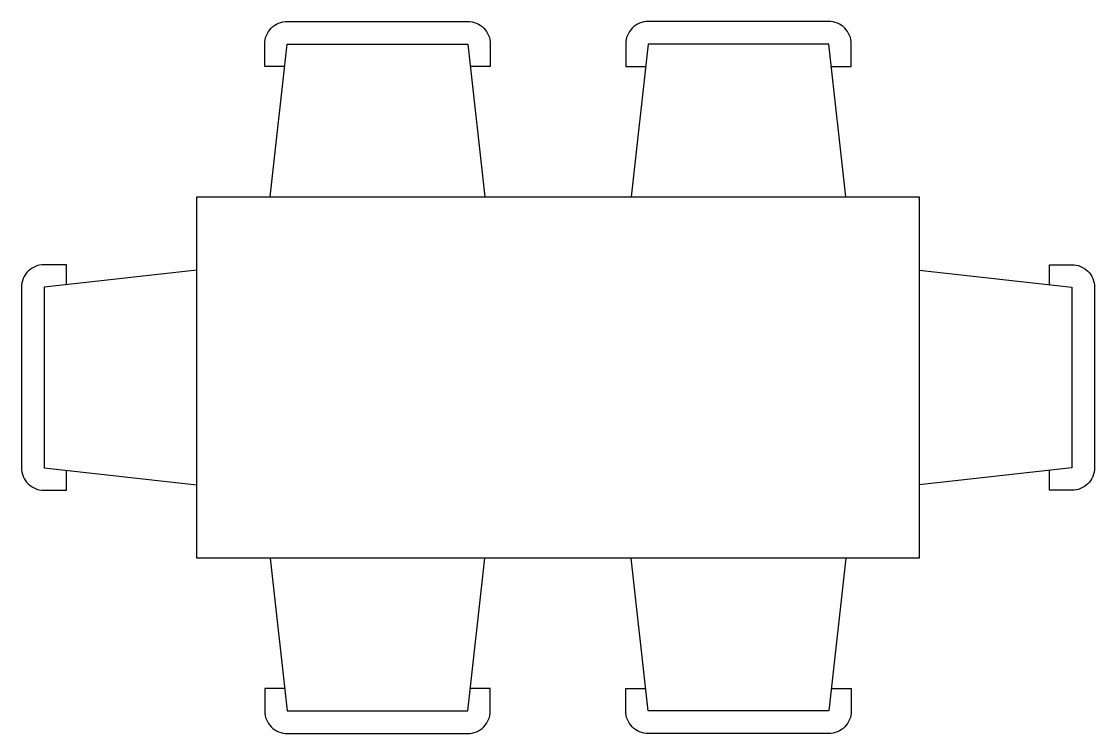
# Model space of a CAD drawing. Extents: x 102.91 to 105.29, y -51.19 to -49.61.
import ezdxf

# ---------------------------------------------------------------- set-up
doc = ezdxf.new("R2010")
doc.units = 0
doc.header["$LTSCALE"] = 0.75
doc.layers.get('0').update_dxf_attribs({"linetype": 'CONTINUOUS'})

msp = doc.modelspace()

# ---------------------------------------------------------------- linework, layer by layer
for points in [[(103.4944, -49.711), (103.45, -49.711), (103.45, -49.661, -0.414214), (103.5, -49.611), (103.9, -49.611, -0.414214), (103.95, -49.661), (103.95, -49.711), (103.9056, -49.711)], [(104.7056, -49.711), (104.75, -49.711), (104.75, -49.661, 0.414214), (104.7, -49.611), (104.3, -49.611, 0.414214), (104.25, -49.661), (104.25, -49.711), (104.2944, -49.711)], [(103.9, -49.661), (103.9377, -50, -0.027671)], [(104.3, -49.661), (104.2623, -50, 0.027671)], [(103.011, -50.1944), (103.011, -50.15), (102.961, -50.15, 0.414214), (102.911, -50.2), (102.911, -50.6, 0.414214), (102.961, -50.65), (103.011, -50.65), (103.011, -50.6056)], [(105.189, -50.1944), (105.189, -50.15), (105.239, -50.15, -0.414214), (105.289, -50.2), (105.289, -50.6, -0.414214), (105.239, -50.65), (105.189, -50.65), (105.189, -50.6056)], [(102.961, -50.6), (103.3, -50.6377, 0.027671)], [(105.239, -50.6), (104.9, -50.6377, -0.027671)], [(103.9, -51.139), (103.9377, -50.8, 0.027671)], [(104.3, -51.139), (104.2623, -50.8, -0.027671)], [(103.4944, -51.089), (103.45, -51.089), (103.45, -51.139, 0.414214), (103.5, -51.189), (103.9, -51.189, 0.414214), (103.95, -51.139), (103.95, -51.089), (103.9056, -51.089)], [(104.7056, -51.089), (104.75, -51.089), (104.75, -51.139, -0.414214), (104.7, -51.189), (104.3, -51.189, -0.414214), (104.25, -51.139), (104.25, -51.089), (104.2944, -51.089)]]:
    msp.add_lwpolyline(points, format="xyb")
for points in [[(103.4623, -50), (103.5, -49.661), (103.9, -49.661)], [(104.7377, -50), (104.7, -49.661), (104.3, -49.661)], [(103.3, -50.1623), (102.961, -50.2), (102.961, -50.6)], [(104.9, -50.1623), (105.239, -50.2), (105.239, -50.6)], [(103.4623, -50.8), (103.5, -51.139), (103.9, -51.139)], [(104.7377, -50.8), (104.7, -51.139), (104.3, -51.139)]]:
    msp.add_lwpolyline(points)
msp.add_lwpolyline([(103.3, -50.8), (103.3, -50), (104.9, -50), (104.9, -50.8)], close=True)

doc.saveas('drawing.dxf')
